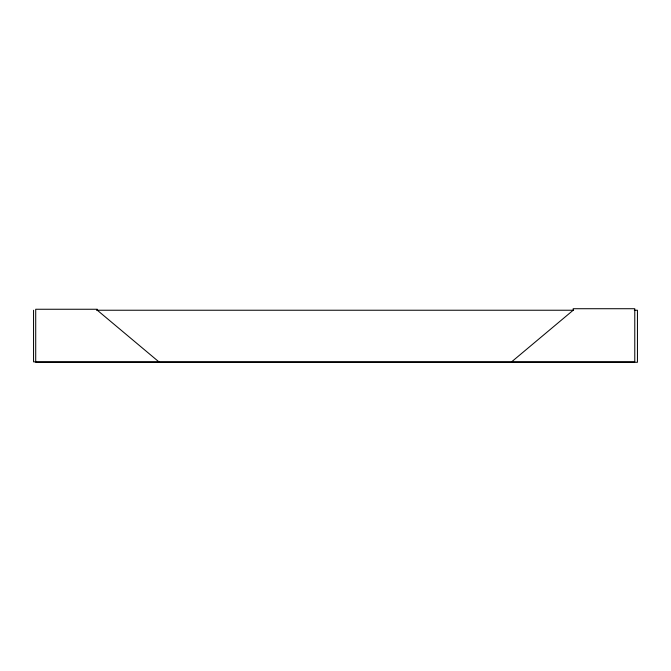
<?xml version="1.0" encoding="UTF-8"?>
<svg xmlns="http://www.w3.org/2000/svg" width="671" height="671" viewBox="0 0 671 671"><rect width="100%" height="100%" fill="white"/><g stroke="black" fill="none" stroke-linecap="round" stroke-linejoin="round"><path stroke-width="1.01" d="M511.587 361.854L573.185 310.237L573.185 308.719L634.774 308.719L634.774 361.854L33.55 361.854L33.55 310.237M96.523 310.237L573.596 310.237M634.305 310.237L637.45 310.237L637.45 362.281L35.714 362.281L35.714 309.256L97.312 309.256L97.312 310.237L158.901 361.854"/></g></svg>
